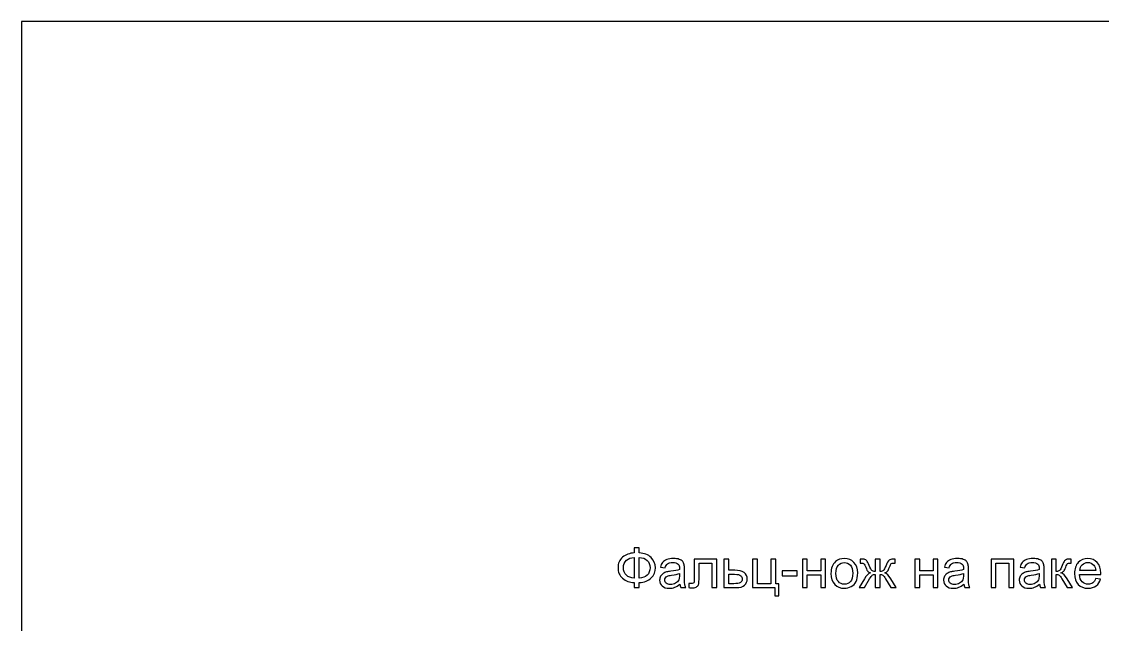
# Model space of a CAD drawing. Header units: centimetres. Extents: x -21 to 21, y -14.8 to 14.8.
# Drawn here: x -21 to 0.08, y 3.1 to 14.85 of the extents above; entities that cross this region are included whole.
import ezdxf

# ---------------------------------------------------------------- set-up
doc = ezdxf.new("R2010")
doc.units = ezdxf.units.CM
doc.header["$MEASUREMENT"] = 0
doc.layers.add('layer 1', color=7, linetype='Continuous')

msp = doc.modelspace()

# ---------------------------------------------------------------- linework, layer by layer
at = {"layer": 'layer 1', "color": 250}
msp.add_lwpolyline([(-21, -14.85), (21, -14.85), (21, 14.85), (-21, 14.85), (-21, -14.85)], close=True, dxfattribs=at)
for points, knots in [([(-9.05211, 4.48873), (-9.05211, 4.48873), (-9.05211, 4.58634), (-9.05211, 4.58634), (-9.05211, 4.58634), (-9.05211, 4.58634), (-8.95664, 4.58634), (-8.95664, 4.58634), (-8.95664, 4.58634), (-8.95664, 4.58634), (-8.95664, 4.48873), (-8.95664, 4.48873), (-8.95664, 4.48873), (-8.85884, 4.48354), (-8.78161, 4.45404), (-8.72511, 4.40023), (-8.72511, 4.40023), (-8.66844, 4.34642), (-8.64019, 4.27973), (-8.64019, 4.2), (-8.64019, 4.2), (-8.64019, 4.12187), (-8.66755, 4.05554), (-8.72243, 4.00083), (-8.72243, 4.00083), (-8.77732, 3.9463), (-8.85527, 3.91609), (-8.95664, 3.91055), (-8.95664, 3.91055), (-8.95664, 3.91055), (-8.95664, 3.81186), (-8.95664, 3.81186), (-8.95664, 3.81186), (-8.95664, 3.81186), (-9.05211, 3.81186), (-9.05211, 3.81186), (-9.05211, 3.81186), (-9.05211, 3.81186), (-9.05211, 3.91055), (-9.05211, 3.91055), (-9.05211, 3.91055), (-9.14293, 3.91412), (-9.21855, 3.94183), (-9.27898, 3.99386), (-9.27898, 3.99386), (-9.33941, 4.04571), (-9.36962, 4.11454), (-9.36962, 4.2), (-9.36962, 4.2), (-9.36962, 4.28563), (-9.33941, 4.35428), (-9.27916, 4.40577), (-9.27916, 4.40577), (-9.21891, 4.45726), (-9.14328, 4.48479), (-9.05211, 4.48873)], [0, 0, 0, 0, 0.06666667, 0.06666667, 0.06666667, 0.06666667, 0.13333333, 0.13333333, 0.13333333, 0.13333333, 0.2, 0.2, 0.2, 0.2, 0.26666667, 0.26666667, 0.26666667, 0.26666667, 0.33333333, 0.33333333, 0.33333333, 0.33333333, 0.4, 0.4, 0.4, 0.4, 0.46666667, 0.46666667, 0.46666667, 0.46666667, 0.53333333, 0.53333333, 0.53333333, 0.53333333, 0.6, 0.6, 0.6, 0.6, 0.66666667, 0.66666667, 0.66666667, 0.66666667, 0.73333333, 0.73333333, 0.73333333, 0.73333333, 0.8, 0.8, 0.8, 0.8, 0.86666667, 0.86666667, 0.86666667, 0.86666667, 1, 1, 1, 1]), ([(-9.05211, 4.40077), (-9.11539, 4.39791), (-9.16653, 4.37931), (-9.20568, 4.34463), (-9.20568, 4.34463), (-9.24483, 4.30995), (-9.2645, 4.26167), (-9.2645, 4.19964), (-9.2645, 4.19964), (-9.2645, 4.13832), (-9.24519, 4.09022), (-9.20657, 4.05518), (-9.20657, 4.05518), (-9.16796, 4.02014), (-9.11647, 4.00137), (-9.05211, 3.99851), (-9.05211, 3.99851), (-9.05211, 3.99851), (-9.05211, 4.40077), (-9.05211, 4.40077)], [0, 0, 0, 0, 0.16666667, 0.16666667, 0.16666667, 0.16666667, 0.33333333, 0.33333333, 0.33333333, 0.33333333, 0.5, 0.5, 0.5, 0.5, 0.66666667, 0.66666667, 0.66666667, 0.66666667, 1, 1, 1, 1]), ([(-8.95664, 4.40184), (-8.95664, 4.40184), (-8.95664, 3.99744), (-8.95664, 3.99744), (-8.95664, 3.99744), (-8.89102, 4.00065), (-8.83953, 4.01978), (-8.80181, 4.05482), (-8.80181, 4.05482), (-8.76409, 4.08987), (-8.74532, 4.13814), (-8.74532, 4.19964), (-8.74532, 4.19964), (-8.74532, 4.26007), (-8.76373, 4.3078), (-8.80074, 4.3432), (-8.80074, 4.3432), (-8.83775, 4.37842), (-8.88959, 4.39791), (-8.95664, 4.40184)], [0, 0, 0, 0, 0.16666667, 0.16666667, 0.16666667, 0.16666667, 0.33333333, 0.33333333, 0.33333333, 0.33333333, 0.5, 0.5, 0.5, 0.5, 0.66666667, 0.66666667, 0.66666667, 0.66666667, 1, 1, 1, 1]), ([(-8.16249, 3.88158), (-8.19753, 3.85173), (-8.23132, 3.83081), (-8.26368, 3.81847), (-8.26368, 3.81847), (-8.29604, 3.80614), (-8.33072, 3.80006), (-8.36791, 3.80006), (-8.36791, 3.80006), (-8.42905, 3.80006), (-8.47607, 3.8149), (-8.50897, 3.84476), (-8.50897, 3.84476), (-8.54187, 3.87443), (-8.55831, 3.91251), (-8.55831, 3.95882), (-8.55831, 3.95882), (-8.55831, 3.98599), (-8.55206, 4.01084), (-8.53972, 4.03337), (-8.53972, 4.03337), (-8.52721, 4.0559), (-8.51094, 4.07378), (-8.49091, 4.08736), (-8.49091, 4.08736), (-8.47071, 4.10095), (-8.44818, 4.11132), (-8.42298, 4.11829), (-8.42298, 4.11829), (-8.40438, 4.12312), (-8.37631, 4.12777), (-8.33895, 4.13242), (-8.33895, 4.13242), (-8.26279, 4.14135), (-8.20647, 4.15226), (-8.17054, 4.16478), (-8.17054, 4.16478), (-8.17018, 4.17765), (-8.17, 4.18587), (-8.17, 4.18927), (-8.17, 4.18927), (-8.17, 4.22753), (-8.17894, 4.25452), (-8.19682, 4.27026), (-8.19682, 4.27026), (-8.22095, 4.29153), (-8.25689, 4.30208), (-8.30444, 4.30208), (-8.30444, 4.30208), (-8.34896, 4.30208), (-8.38186, 4.29421), (-8.40295, 4.27866), (-8.40295, 4.27866), (-8.42423, 4.2631), (-8.43978, 4.23557), (-8.44997, 4.19588), (-8.44997, 4.19588), (-8.44997, 4.19588), (-8.54222, 4.20876), (-8.54222, 4.20876), (-8.54222, 4.20876), (-8.53382, 4.24827), (-8.52005, 4.28027), (-8.50075, 4.30458), (-8.50075, 4.30458), (-8.48144, 4.3289), (-8.45355, 4.34749), (-8.41708, 4.36072), (-8.41708, 4.36072), (-8.38078, 4.37377), (-8.33841, 4.38039), (-8.2905, 4.38039), (-8.2905, 4.38039), (-8.24294, 4.38039), (-8.20415, 4.37484), (-8.17429, 4.36358), (-8.17429, 4.36358), (-8.14461, 4.35232), (-8.12262, 4.33837), (-8.10868, 4.32139), (-8.10868, 4.32139), (-8.09473, 4.3044), (-8.0849, 4.28295), (-8.07918, 4.25703), (-8.07918, 4.25703), (-8.07614, 4.24094), (-8.07453, 4.21197), (-8.07453, 4.17032), (-8.07453, 4.17032), (-8.07453, 4.17032), (-8.07453, 4.04517), (-8.07453, 4.04517), (-8.07453, 4.04517), (-8.07453, 3.95775), (-8.07256, 3.9025), (-8.06863, 3.87908), (-8.06863, 3.87908), (-8.06488, 3.85566), (-8.05701, 3.83331), (-8.04557, 3.81186), (-8.04557, 3.81186), (-8.04557, 3.81186), (-8.14425, 3.81186), (-8.14425, 3.81186), (-8.14425, 3.81186), (-8.15373, 3.8317), (-8.15981, 3.85495), (-8.16249, 3.88158)], [0, 0, 0, 0, 0.03571429, 0.03571429, 0.03571429, 0.03571429, 0.07142857, 0.07142857, 0.07142857, 0.07142857, 0.10714286, 0.10714286, 0.10714286, 0.10714286, 0.14285714, 0.14285714, 0.14285714, 0.14285714, 0.17857143, 0.17857143, 0.17857143, 0.17857143, 0.21428571, 0.21428571, 0.21428571, 0.21428571, 0.25, 0.25, 0.25, 0.25, 0.28571429, 0.28571429, 0.28571429, 0.28571429, 0.32142857, 0.32142857, 0.32142857, 0.32142857, 0.35714286, 0.35714286, 0.35714286, 0.35714286, 0.39285714, 0.39285714, 0.39285714, 0.39285714, 0.42857143, 0.42857143, 0.42857143, 0.42857143, 0.46428571, 0.46428571, 0.46428571, 0.46428571, 0.5, 0.5, 0.5, 0.5, 0.53571429, 0.53571429, 0.53571429, 0.53571429, 0.57142857, 0.57142857, 0.57142857, 0.57142857, 0.60714286, 0.60714286, 0.60714286, 0.60714286, 0.64285714, 0.64285714, 0.64285714, 0.64285714, 0.67857143, 0.67857143, 0.67857143, 0.67857143, 0.71428571, 0.71428571, 0.71428571, 0.71428571, 0.75, 0.75, 0.75, 0.75, 0.78571429, 0.78571429, 0.78571429, 0.78571429, 0.82142857, 0.82142857, 0.82142857, 0.82142857, 0.85714286, 0.85714286, 0.85714286, 0.85714286, 0.89285714, 0.89285714, 0.89285714, 0.89285714, 0.92857143, 0.92857143, 0.92857143, 0.92857143, 1, 1, 1, 1]), ([(-7.88342, 4.36859), (-7.88342, 4.36859), (-7.44469, 4.36859), (-7.44469, 4.36859), (-7.44469, 4.36859), (-7.44469, 4.36859), (-7.44469, 3.8124), (-7.44469, 3.8124), (-7.44469, 3.8124), (-7.44469, 3.8124), (-7.53908, 3.8124), (-7.53908, 3.8124), (-7.53908, 3.8124), (-7.53908, 3.8124), (-7.53908, 4.29028), (-7.53908, 4.29028), (-7.53908, 4.29028), (-7.53908, 4.29028), (-7.78902, 4.29028), (-7.78902, 4.29028), (-7.78902, 4.29028), (-7.78902, 4.29028), (-7.78902, 4.01335), (-7.78902, 4.01335), (-7.78902, 4.01335), (-7.78902, 3.94881), (-7.79117, 3.90626), (-7.79528, 3.88552), (-7.79528, 3.88552), (-7.79957, 3.86496), (-7.81101, 3.84708), (-7.82978, 3.8317), (-7.82978, 3.8317), (-7.84873, 3.81633), (-7.87591, 3.80864), (-7.91149, 3.80864), (-7.91149, 3.80864), (-7.93348, 3.80864), (-7.95886, 3.81007), (-7.98747, 3.81275), (-7.98747, 3.81275), (-7.98747, 3.81275), (-7.98747, 3.89124), (-7.98747, 3.89124), (-7.98747, 3.89124), (-7.98747, 3.89124), (-7.94617, 3.89124), (-7.94617, 3.89124), (-7.94617, 3.89124), (-7.92668, 3.89124), (-7.91274, 3.89321), (-7.90433, 3.89732), (-7.90433, 3.89732), (-7.89593, 3.90125), (-7.89039, 3.90769), (-7.88753, 3.91645), (-7.88753, 3.91645), (-7.88485, 3.92521), (-7.88342, 3.95363), (-7.88342, 4.00173), (-7.88342, 4.00173), (-7.88342, 4.00173), (-7.88342, 4.36859), (-7.88342, 4.36859)], [0, 0, 0, 0, 0.05882353, 0.05882353, 0.05882353, 0.05882353, 0.11764706, 0.11764706, 0.11764706, 0.11764706, 0.17647059, 0.17647059, 0.17647059, 0.17647059, 0.23529412, 0.23529412, 0.23529412, 0.23529412, 0.29411765, 0.29411765, 0.29411765, 0.29411765, 0.35294118, 0.35294118, 0.35294118, 0.35294118, 0.41176471, 0.41176471, 0.41176471, 0.41176471, 0.47058824, 0.47058824, 0.47058824, 0.47058824, 0.52941176, 0.52941176, 0.52941176, 0.52941176, 0.58823529, 0.58823529, 0.58823529, 0.58823529, 0.64705882, 0.64705882, 0.64705882, 0.64705882, 0.70588235, 0.70588235, 0.70588235, 0.70588235, 0.76470588, 0.76470588, 0.76470588, 0.76470588, 0.82352941, 0.82352941, 0.82352941, 0.82352941, 0.88235294, 0.88235294, 0.88235294, 0.88235294, 1, 1, 1, 1]), ([(-7.30578, 4.36859), (-7.30578, 4.36859), (-7.21138, 4.36859), (-7.21138, 4.36859), (-7.21138, 4.36859), (-7.21138, 4.36859), (-7.21138, 4.15083), (-7.21138, 4.15083), (-7.21138, 4.15083), (-7.21138, 4.15083), (-7.09195, 4.15083), (-7.09195, 4.15083), (-7.09195, 4.15083), (-7.01401, 4.15083), (-6.95411, 4.13581), (-6.91192, 4.1056), (-6.91192, 4.1056), (-6.86991, 4.07538), (-6.84881, 4.03373), (-6.84881, 3.98063), (-6.84881, 3.98063), (-6.84881, 3.93415), (-6.86633, 3.89446), (-6.90155, 3.86138), (-6.90155, 3.86138), (-6.93659, 3.82831), (-6.99273, 3.81186), (-7.06996, 3.81186), (-7.06996, 3.81186), (-7.06996, 3.81186), (-7.30578, 3.81186), (-7.30578, 3.81186), (-7.30578, 3.81186), (-7.30578, 3.81186), (-7.30578, 4.36859), (-7.30578, 4.36859)], [0, 0, 0, 0, 0.1, 0.1, 0.1, 0.1, 0.2, 0.2, 0.2, 0.2, 0.3, 0.3, 0.3, 0.3, 0.4, 0.4, 0.4, 0.4, 0.5, 0.5, 0.5, 0.5, 0.6, 0.6, 0.6, 0.6, 0.7, 0.7, 0.7, 0.7, 0.8, 0.8, 0.8, 0.8, 1, 1, 1, 1]), ([(-6.74369, 4.36859), (-6.74369, 4.36859), (-6.64929, 4.36859), (-6.64929, 4.36859), (-6.64929, 4.36859), (-6.64929, 4.36859), (-6.64929, 3.88909), (-6.64929, 3.88909), (-6.64929, 3.88909), (-6.64929, 3.88909), (-6.38756, 3.88909), (-6.38756, 3.88909), (-6.38756, 3.88909), (-6.38756, 3.88909), (-6.38756, 4.36859), (-6.38756, 4.36859), (-6.38756, 4.36859), (-6.38756, 4.36859), (-6.29316, 4.36859), (-6.29316, 4.36859), (-6.29316, 4.36859), (-6.29316, 4.36859), (-6.29316, 3.88909), (-6.29316, 3.88909), (-6.29316, 3.88909), (-6.29316, 3.88909), (-6.23202, 3.88909), (-6.23202, 3.88909), (-6.23202, 3.88909), (-6.23202, 3.88909), (-6.23202, 3.65417), (-6.23202, 3.65417), (-6.23202, 3.65417), (-6.23202, 3.65417), (-6.30925, 3.65417), (-6.30925, 3.65417), (-6.30925, 3.65417), (-6.30925, 3.65417), (-6.30925, 3.81186), (-6.30925, 3.81186), (-6.30925, 3.81186), (-6.30925, 3.81186), (-6.74369, 3.81186), (-6.74369, 3.81186), (-6.74369, 3.81186), (-6.74369, 3.81186), (-6.74369, 4.36859), (-6.74369, 4.36859)], [0, 0, 0, 0, 0.07692308, 0.07692308, 0.07692308, 0.07692308, 0.15384615, 0.15384615, 0.15384615, 0.15384615, 0.23076923, 0.23076923, 0.23076923, 0.23076923, 0.30769231, 0.30769231, 0.30769231, 0.30769231, 0.38461538, 0.38461538, 0.38461538, 0.38461538, 0.46153846, 0.46153846, 0.46153846, 0.46153846, 0.53846154, 0.53846154, 0.53846154, 0.53846154, 0.61538462, 0.61538462, 0.61538462, 0.61538462, 0.69230769, 0.69230769, 0.69230769, 0.69230769, 0.76923077, 0.76923077, 0.76923077, 0.76923077, 0.84615385, 0.84615385, 0.84615385, 0.84615385, 1, 1, 1, 1]), ([(-5.77308, 4.36859), (-5.77308, 4.36859), (-5.67869, 4.36859), (-5.67869, 4.36859), (-5.67869, 4.36859), (-5.67869, 4.36859), (-5.67869, 4.13689), (-5.67869, 4.13689), (-5.67869, 4.13689), (-5.67869, 4.13689), (-5.41695, 4.13689), (-5.41695, 4.13689), (-5.41695, 4.13689), (-5.41695, 4.13689), (-5.41695, 4.36859), (-5.41695, 4.36859), (-5.41695, 4.36859), (-5.41695, 4.36859), (-5.32255, 4.36859), (-5.32255, 4.36859), (-5.32255, 4.36859), (-5.32255, 4.36859), (-5.32255, 3.81186), (-5.32255, 3.81186), (-5.32255, 3.81186), (-5.32255, 3.81186), (-5.41695, 3.81186), (-5.41695, 3.81186), (-5.41695, 3.81186), (-5.41695, 3.81186), (-5.41695, 4.05858), (-5.41695, 4.05858), (-5.41695, 4.05858), (-5.41695, 4.05858), (-5.67869, 4.05858), (-5.67869, 4.05858), (-5.67869, 4.05858), (-5.67869, 4.05858), (-5.67869, 3.81186), (-5.67869, 3.81186), (-5.67869, 3.81186), (-5.67869, 3.81186), (-5.77308, 3.81186), (-5.77308, 3.81186), (-5.77308, 3.81186), (-5.77308, 3.81186), (-5.77308, 4.36859), (-5.77308, 4.36859)], [0, 0, 0, 0, 0.07692308, 0.07692308, 0.07692308, 0.07692308, 0.15384615, 0.15384615, 0.15384615, 0.15384615, 0.23076923, 0.23076923, 0.23076923, 0.23076923, 0.30769231, 0.30769231, 0.30769231, 0.30769231, 0.38461538, 0.38461538, 0.38461538, 0.38461538, 0.46153846, 0.46153846, 0.46153846, 0.46153846, 0.53846154, 0.53846154, 0.53846154, 0.53846154, 0.61538462, 0.61538462, 0.61538462, 0.61538462, 0.69230769, 0.69230769, 0.69230769, 0.69230769, 0.76923077, 0.76923077, 0.76923077, 0.76923077, 0.84615385, 0.84615385, 0.84615385, 0.84615385, 1, 1, 1, 1]), ([(-5.21618, 4.09022), (-5.21618, 4.19302), (-5.18758, 4.26918), (-5.13019, 4.31871), (-5.13019, 4.31871), (-5.08245, 4.35983), (-5.02399, 4.38039), (-4.95516, 4.38039), (-4.95516, 4.38039), (-4.87882, 4.38039), (-4.81625, 4.35536), (-4.76762, 4.3053), (-4.76762, 4.3053), (-4.71917, 4.25542), (-4.69485, 4.18623), (-4.69485, 4.09809), (-4.69485, 4.09809), (-4.69485, 4.02658), (-4.70558, 3.97044), (-4.72703, 3.9295), (-4.72703, 3.9295), (-4.74849, 3.88856), (-4.77978, 3.85673), (-4.82089, 3.83403), (-4.82089, 3.83403), (-4.86184, 3.81132), (-4.90671, 3.80006), (-4.95516, 3.80006), (-4.95516, 3.80006), (-5.03311, 3.80006), (-5.09604, 3.82491), (-5.14413, 3.87479), (-5.14413, 3.87479), (-5.19222, 3.92467), (-5.21618, 3.99654), (-5.21618, 4.09022)], [0, 0, 0, 0, 0.1, 0.1, 0.1, 0.1, 0.2, 0.2, 0.2, 0.2, 0.3, 0.3, 0.3, 0.3, 0.4, 0.4, 0.4, 0.4, 0.5, 0.5, 0.5, 0.5, 0.6, 0.6, 0.6, 0.6, 0.7, 0.7, 0.7, 0.7, 0.8, 0.8, 0.8, 0.8, 1, 1, 1, 1]), ([(-5.11964, 4.09004), (-5.11964, 4.01889), (-5.10409, 3.96561), (-5.07298, 3.93039), (-5.07298, 3.93039), (-5.04169, 3.89499), (-5.00254, 3.87729), (-4.95516, 3.87729), (-4.95516, 3.87729), (-4.90832, 3.87729), (-4.86934, 3.89499), (-4.83806, 3.93057), (-4.83806, 3.93057), (-4.80695, 3.96615), (-4.7914, 4.02032), (-4.7914, 4.09308), (-4.7914, 4.09308), (-4.7914, 4.16174), (-4.80713, 4.21376), (-4.83842, 4.24898), (-4.83842, 4.24898), (-4.8697, 4.28438), (-4.90868, 4.30208), (-4.95516, 4.30208), (-4.95516, 4.30208), (-5.00254, 4.30208), (-5.04169, 4.28456), (-5.07298, 4.24934), (-5.07298, 4.24934), (-5.10409, 4.21412), (-5.11964, 4.16102), (-5.11964, 4.09004)], [0, 0, 0, 0, 0.11111111, 0.11111111, 0.11111111, 0.11111111, 0.22222222, 0.22222222, 0.22222222, 0.22222222, 0.33333333, 0.33333333, 0.33333333, 0.33333333, 0.44444444, 0.44444444, 0.44444444, 0.44444444, 0.55555556, 0.55555556, 0.55555556, 0.55555556, 0.66666667, 0.66666667, 0.66666667, 0.66666667, 0.77777778, 0.77777778, 0.77777778, 0.77777778, 1, 1, 1, 1]), ([(-4.25935, 4.36859), (-4.25935, 4.36859), (-4.25935, 4.1283), (-4.25935, 4.1283), (-4.25935, 4.1283), (-4.22895, 4.1283), (-4.2075, 4.13402), (-4.19517, 4.14529), (-4.19517, 4.14529), (-4.18283, 4.15673), (-4.16513, 4.19016), (-4.14225, 4.24594), (-4.14225, 4.24594), (-4.12079, 4.29886), (-4.1013, 4.33247), (-4.08378, 4.34713), (-4.08378, 4.34713), (-4.06662, 4.36143), (-4.03945, 4.36859), (-4.00208, 4.36859), (-4.00208, 4.36859), (-4.00208, 4.36859), (-3.96758, 4.36859), (-3.96758, 4.36859), (-3.96758, 4.36859), (-3.96758, 4.36859), (-3.96758, 4.29082), (-3.96758, 4.29082), (-3.96758, 4.29082), (-3.96758, 4.29082), (-3.99314, 4.29135), (-3.99314, 4.29135), (-3.99314, 4.29135), (-4.01835, 4.29135), (-4.03426, 4.2876), (-4.04123, 4.28027), (-4.04123, 4.28027), (-4.04856, 4.27258), (-4.05983, 4.2497), (-4.07485, 4.21162), (-4.07485, 4.21162), (-4.08879, 4.17514), (-4.10166, 4.15011), (-4.11346, 4.13599), (-4.11346, 4.13599), (-4.12526, 4.12205), (-4.14385, 4.10935), (-4.16888, 4.09773), (-4.16888, 4.09773), (-4.12812, 4.08683), (-4.08843, 4.0491), (-4.04964, 3.98438), (-4.04964, 3.98438), (-4.04964, 3.98438), (-3.94612, 3.81186), (-3.94612, 3.81186), (-3.94612, 3.81186), (-3.94612, 3.81186), (-4.04982, 3.81186), (-4.04982, 3.81186), (-4.04982, 3.81186), (-4.04982, 3.81186), (-4.15065, 3.98421), (-4.15065, 3.98421), (-4.15065, 3.98421), (-4.17121, 4.01925), (-4.18927, 4.04213), (-4.20446, 4.05304), (-4.20446, 4.05304), (-4.21984, 4.06394), (-4.23807, 4.06931), (-4.25935, 4.06931), (-4.25935, 4.06931), (-4.25935, 4.06931), (-4.25935, 3.81186), (-4.25935, 3.81186), (-4.25935, 3.81186), (-4.25935, 3.81186), (-4.35589, 3.81186), (-4.35589, 3.81186), (-4.35589, 3.81186), (-4.35589, 3.81186), (-4.35589, 4.06931), (-4.35589, 4.06931), (-4.35589, 4.06931), (-4.37681, 4.06931), (-4.39486, 4.06394), (-4.41006, 4.05322), (-4.41006, 4.05322), (-4.42544, 4.04249), (-4.44331, 4.01943), (-4.4637, 3.98403), (-4.4637, 3.98403), (-4.4637, 3.98403), (-4.56542, 3.81186), (-4.56542, 3.81186), (-4.56542, 3.81186), (-4.56542, 3.81186), (-4.66912, 3.81186), (-4.66912, 3.81186), (-4.66912, 3.81186), (-4.66912, 3.81186), (-4.56596, 3.98438), (-4.56596, 3.98438), (-4.56596, 3.98438), (-4.52681, 4.0491), (-4.48676, 4.08683), (-4.446, 4.09773), (-4.446, 4.09773), (-4.47389, 4.1106), (-4.49355, 4.12473), (-4.50464, 4.13992), (-4.50464, 4.13992), (-4.5159, 4.15512), (-4.53253, 4.19141), (-4.55487, 4.2488), (-4.55487, 4.2488), (-4.56256, 4.26811), (-4.57079, 4.27991), (-4.57955, 4.2842), (-4.57955, 4.2842), (-4.58866, 4.28867), (-4.60207, 4.29082), (-4.61995, 4.29082), (-4.61995, 4.29082), (-4.62442, 4.29082), (-4.63372, 4.29064), (-4.64766, 4.29028), (-4.64766, 4.29028), (-4.64766, 4.29028), (-4.64766, 4.36859), (-4.64766, 4.36859), (-4.64766, 4.36859), (-4.64766, 4.36859), (-4.63461, 4.36859), (-4.63461, 4.36859), (-4.63461, 4.36859), (-4.59814, 4.36859), (-4.57257, 4.36644), (-4.55773, 4.36197), (-4.55773, 4.36197), (-4.5429, 4.35768), (-4.52967, 4.34838), (-4.51787, 4.33426), (-4.51787, 4.33426), (-4.50625, 4.32014), (-4.49105, 4.29082), (-4.47246, 4.24594), (-4.47246, 4.24594), (-4.44975, 4.19106), (-4.43223, 4.1578), (-4.42007, 4.146), (-4.42007, 4.146), (-4.40792, 4.1342), (-4.38646, 4.1283), (-4.35589, 4.1283), (-4.35589, 4.1283), (-4.35589, 4.1283), (-4.35589, 4.36859), (-4.35589, 4.36859), (-4.35589, 4.36859), (-4.35589, 4.36859), (-4.25935, 4.36859), (-4.25935, 4.36859)], [0, 0, 0, 0, 0.02380952, 0.02380952, 0.02380952, 0.02380952, 0.04761905, 0.04761905, 0.04761905, 0.04761905, 0.07142857, 0.07142857, 0.07142857, 0.07142857, 0.0952381, 0.0952381, 0.0952381, 0.0952381, 0.11904762, 0.11904762, 0.11904762, 0.11904762, 0.14285714, 0.14285714, 0.14285714, 0.14285714, 0.16666667, 0.16666667, 0.16666667, 0.16666667, 0.19047619, 0.19047619, 0.19047619, 0.19047619, 0.21428571, 0.21428571, 0.21428571, 0.21428571, 0.23809524, 0.23809524, 0.23809524, 0.23809524, 0.26190476, 0.26190476, 0.26190476, 0.26190476, 0.28571429, 0.28571429, 0.28571429, 0.28571429, 0.30952381, 0.30952381, 0.30952381, 0.30952381, 0.33333333, 0.33333333, 0.33333333, 0.33333333, 0.35714286, 0.35714286, 0.35714286, 0.35714286, 0.38095238, 0.38095238, 0.38095238, 0.38095238, 0.4047619, 0.4047619, 0.4047619, 0.4047619, 0.42857143, 0.42857143, 0.42857143, 0.42857143, 0.45238095, 0.45238095, 0.45238095, 0.45238095, 0.47619048, 0.47619048, 0.47619048, 0.47619048, 0.5, 0.5, 0.5, 0.5, 0.52380952, 0.52380952, 0.52380952, 0.52380952, 0.54761905, 0.54761905, 0.54761905, 0.54761905, 0.57142857, 0.57142857, 0.57142857, 0.57142857, 0.5952381, 0.5952381, 0.5952381, 0.5952381, 0.61904762, 0.61904762, 0.61904762, 0.61904762, 0.64285714, 0.64285714, 0.64285714, 0.64285714, 0.66666667, 0.66666667, 0.66666667, 0.66666667, 0.69047619, 0.69047619, 0.69047619, 0.69047619, 0.71428571, 0.71428571, 0.71428571, 0.71428571, 0.73809524, 0.73809524, 0.73809524, 0.73809524, 0.76190476, 0.76190476, 0.76190476, 0.76190476, 0.78571429, 0.78571429, 0.78571429, 0.78571429, 0.80952381, 0.80952381, 0.80952381, 0.80952381, 0.83333333, 0.83333333, 0.83333333, 0.83333333, 0.85714286, 0.85714286, 0.85714286, 0.85714286, 0.88095238, 0.88095238, 0.88095238, 0.88095238, 0.9047619, 0.9047619, 0.9047619, 0.9047619, 0.92857143, 0.92857143, 0.92857143, 0.92857143, 0.95238095, 0.95238095, 0.95238095, 0.95238095, 1, 1, 1, 1]), ([(-3.58051, 4.36859), (-3.58051, 4.36859), (-3.48612, 4.36859), (-3.48612, 4.36859), (-3.48612, 4.36859), (-3.48612, 4.36859), (-3.48612, 4.13689), (-3.48612, 4.13689), (-3.48612, 4.13689), (-3.48612, 4.13689), (-3.22438, 4.13689), (-3.22438, 4.13689), (-3.22438, 4.13689), (-3.22438, 4.13689), (-3.22438, 4.36859), (-3.22438, 4.36859), (-3.22438, 4.36859), (-3.22438, 4.36859), (-3.12998, 4.36859), (-3.12998, 4.36859), (-3.12998, 4.36859), (-3.12998, 4.36859), (-3.12998, 3.81186), (-3.12998, 3.81186), (-3.12998, 3.81186), (-3.12998, 3.81186), (-3.22438, 3.81186), (-3.22438, 3.81186), (-3.22438, 3.81186), (-3.22438, 3.81186), (-3.22438, 4.05858), (-3.22438, 4.05858), (-3.22438, 4.05858), (-3.22438, 4.05858), (-3.48612, 4.05858), (-3.48612, 4.05858), (-3.48612, 4.05858), (-3.48612, 4.05858), (-3.48612, 3.81186), (-3.48612, 3.81186), (-3.48612, 3.81186), (-3.48612, 3.81186), (-3.58051, 3.81186), (-3.58051, 3.81186), (-3.58051, 3.81186), (-3.58051, 3.81186), (-3.58051, 4.36859), (-3.58051, 4.36859)], [0, 0, 0, 0, 0.07692308, 0.07692308, 0.07692308, 0.07692308, 0.15384615, 0.15384615, 0.15384615, 0.15384615, 0.23076923, 0.23076923, 0.23076923, 0.23076923, 0.30769231, 0.30769231, 0.30769231, 0.30769231, 0.38461538, 0.38461538, 0.38461538, 0.38461538, 0.46153846, 0.46153846, 0.46153846, 0.46153846, 0.53846154, 0.53846154, 0.53846154, 0.53846154, 0.61538462, 0.61538462, 0.61538462, 0.61538462, 0.69230769, 0.69230769, 0.69230769, 0.69230769, 0.76923077, 0.76923077, 0.76923077, 0.76923077, 0.84615385, 0.84615385, 0.84615385, 0.84615385, 1, 1, 1, 1]), ([(-2.62457, 3.88158), (-2.65961, 3.85173), (-2.6934, 3.83081), (-2.72576, 3.81847), (-2.72576, 3.81847), (-2.75812, 3.80614), (-2.7928, 3.80006), (-2.82999, 3.80006), (-2.82999, 3.80006), (-2.89113, 3.80006), (-2.93815, 3.8149), (-2.97105, 3.84476), (-2.97105, 3.84476), (-3.00395, 3.87443), (-3.02039, 3.91251), (-3.02039, 3.95882), (-3.02039, 3.95882), (-3.02039, 3.98599), (-3.01414, 4.01084), (-3.0018, 4.03337), (-3.0018, 4.03337), (-2.98929, 4.0559), (-2.97302, 4.07378), (-2.95299, 4.08736), (-2.95299, 4.08736), (-2.93279, 4.10095), (-2.91026, 4.11132), (-2.88506, 4.11829), (-2.88506, 4.11829), (-2.86646, 4.12312), (-2.83839, 4.12777), (-2.80103, 4.13242), (-2.80103, 4.13242), (-2.72487, 4.14135), (-2.66855, 4.15226), (-2.63262, 4.16478), (-2.63262, 4.16478), (-2.63226, 4.17765), (-2.63208, 4.18587), (-2.63208, 4.18927), (-2.63208, 4.18927), (-2.63208, 4.22753), (-2.64102, 4.25452), (-2.6589, 4.27026), (-2.6589, 4.27026), (-2.68303, 4.29153), (-2.71897, 4.30208), (-2.76652, 4.30208), (-2.76652, 4.30208), (-2.81104, 4.30208), (-2.84394, 4.29421), (-2.86503, 4.27866), (-2.86503, 4.27866), (-2.88631, 4.2631), (-2.90186, 4.23557), (-2.91205, 4.19588), (-2.91205, 4.19588), (-2.91205, 4.19588), (-3.0043, 4.20876), (-3.0043, 4.20876), (-3.0043, 4.20876), (-2.9959, 4.24827), (-2.98213, 4.28027), (-2.96283, 4.30458), (-2.96283, 4.30458), (-2.94352, 4.3289), (-2.91563, 4.34749), (-2.87916, 4.36072), (-2.87916, 4.36072), (-2.84286, 4.37377), (-2.80049, 4.38039), (-2.75258, 4.38039), (-2.75258, 4.38039), (-2.70502, 4.38039), (-2.66623, 4.37484), (-2.63637, 4.36358), (-2.63637, 4.36358), (-2.60669, 4.35232), (-2.5847, 4.33837), (-2.57076, 4.32139), (-2.57076, 4.32139), (-2.55681, 4.3044), (-2.54698, 4.28295), (-2.54126, 4.25703), (-2.54126, 4.25703), (-2.53822, 4.24094), (-2.53661, 4.21197), (-2.53661, 4.17032), (-2.53661, 4.17032), (-2.53661, 4.17032), (-2.53661, 4.04517), (-2.53661, 4.04517), (-2.53661, 4.04517), (-2.53661, 3.95775), (-2.53464, 3.9025), (-2.53071, 3.87908), (-2.53071, 3.87908), (-2.52696, 3.85566), (-2.51909, 3.83331), (-2.50765, 3.81186), (-2.50765, 3.81186), (-2.50765, 3.81186), (-2.60633, 3.81186), (-2.60633, 3.81186), (-2.60633, 3.81186), (-2.61581, 3.8317), (-2.62189, 3.85495), (-2.62457, 3.88158)], [0, 0, 0, 0, 0.03571429, 0.03571429, 0.03571429, 0.03571429, 0.07142857, 0.07142857, 0.07142857, 0.07142857, 0.10714286, 0.10714286, 0.10714286, 0.10714286, 0.14285714, 0.14285714, 0.14285714, 0.14285714, 0.17857143, 0.17857143, 0.17857143, 0.17857143, 0.21428571, 0.21428571, 0.21428571, 0.21428571, 0.25, 0.25, 0.25, 0.25, 0.28571429, 0.28571429, 0.28571429, 0.28571429, 0.32142857, 0.32142857, 0.32142857, 0.32142857, 0.35714286, 0.35714286, 0.35714286, 0.35714286, 0.39285714, 0.39285714, 0.39285714, 0.39285714, 0.42857143, 0.42857143, 0.42857143, 0.42857143, 0.46428571, 0.46428571, 0.46428571, 0.46428571, 0.5, 0.5, 0.5, 0.5, 0.53571429, 0.53571429, 0.53571429, 0.53571429, 0.57142857, 0.57142857, 0.57142857, 0.57142857, 0.60714286, 0.60714286, 0.60714286, 0.60714286, 0.64285714, 0.64285714, 0.64285714, 0.64285714, 0.67857143, 0.67857143, 0.67857143, 0.67857143, 0.71428571, 0.71428571, 0.71428571, 0.71428571, 0.75, 0.75, 0.75, 0.75, 0.78571429, 0.78571429, 0.78571429, 0.78571429, 0.82142857, 0.82142857, 0.82142857, 0.82142857, 0.85714286, 0.85714286, 0.85714286, 0.85714286, 0.89285714, 0.89285714, 0.89285714, 0.89285714, 0.92857143, 0.92857143, 0.92857143, 0.92857143, 1, 1, 1, 1]), ([(-2.09359, 4.36859), (-2.09359, 4.36859), (-1.65379, 4.36859), (-1.65379, 4.36859), (-1.65379, 4.36859), (-1.65379, 4.36859), (-1.65379, 3.81186), (-1.65379, 3.81186), (-1.65379, 3.81186), (-1.65379, 3.81186), (-1.74819, 3.81186), (-1.74819, 3.81186), (-1.74819, 3.81186), (-1.74819, 3.81186), (-1.74819, 4.29028), (-1.74819, 4.29028), (-1.74819, 4.29028), (-1.74819, 4.29028), (-1.9992, 4.29028), (-1.9992, 4.29028), (-1.9992, 4.29028), (-1.9992, 4.29028), (-1.9992, 3.81186), (-1.9992, 3.81186), (-1.9992, 3.81186), (-1.9992, 3.81186), (-2.09359, 3.81186), (-2.09359, 3.81186), (-2.09359, 3.81186), (-2.09359, 3.81186), (-2.09359, 4.36859), (-2.09359, 4.36859)], [0, 0, 0, 0, 0.11111111, 0.11111111, 0.11111111, 0.11111111, 0.22222222, 0.22222222, 0.22222222, 0.22222222, 0.33333333, 0.33333333, 0.33333333, 0.33333333, 0.44444444, 0.44444444, 0.44444444, 0.44444444, 0.55555556, 0.55555556, 0.55555556, 0.55555556, 0.66666667, 0.66666667, 0.66666667, 0.66666667, 0.77777778, 0.77777778, 0.77777778, 0.77777778, 1, 1, 1, 1]), ([(-1.14909, 3.88158), (-1.18413, 3.85173), (-1.21792, 3.83081), (-1.25028, 3.81847), (-1.25028, 3.81847), (-1.28264, 3.80614), (-1.31732, 3.80006), (-1.35451, 3.80006), (-1.35451, 3.80006), (-1.41565, 3.80006), (-1.46267, 3.8149), (-1.49557, 3.84476), (-1.49557, 3.84476), (-1.52847, 3.87443), (-1.54491, 3.91251), (-1.54491, 3.95882), (-1.54491, 3.95882), (-1.54491, 3.98599), (-1.53866, 4.01084), (-1.52632, 4.03337), (-1.52632, 4.03337), (-1.51381, 4.0559), (-1.49754, 4.07378), (-1.47751, 4.08736), (-1.47751, 4.08736), (-1.45731, 4.10095), (-1.43478, 4.11132), (-1.40958, 4.11829), (-1.40958, 4.11829), (-1.39098, 4.12312), (-1.36291, 4.12777), (-1.32555, 4.13242), (-1.32555, 4.13242), (-1.24939, 4.14135), (-1.19307, 4.15226), (-1.15714, 4.16478), (-1.15714, 4.16478), (-1.15678, 4.17765), (-1.1566, 4.18587), (-1.1566, 4.18927), (-1.1566, 4.18927), (-1.1566, 4.22753), (-1.16554, 4.25452), (-1.18342, 4.27026), (-1.18342, 4.27026), (-1.20755, 4.29153), (-1.24349, 4.30208), (-1.29104, 4.30208), (-1.29104, 4.30208), (-1.33556, 4.30208), (-1.36846, 4.29421), (-1.38955, 4.27866), (-1.38955, 4.27866), (-1.41083, 4.2631), (-1.42638, 4.23557), (-1.43657, 4.19588), (-1.43657, 4.19588), (-1.43657, 4.19588), (-1.52882, 4.20876), (-1.52882, 4.20876), (-1.52882, 4.20876), (-1.52042, 4.24827), (-1.50665, 4.28027), (-1.48735, 4.30458), (-1.48735, 4.30458), (-1.46804, 4.3289), (-1.44015, 4.34749), (-1.40368, 4.36072), (-1.40368, 4.36072), (-1.36738, 4.37377), (-1.32501, 4.38039), (-1.2771, 4.38039), (-1.2771, 4.38039), (-1.22954, 4.38039), (-1.19075, 4.37484), (-1.16089, 4.36358), (-1.16089, 4.36358), (-1.13121, 4.35232), (-1.10922, 4.33837), (-1.09528, 4.32139), (-1.09528, 4.32139), (-1.08133, 4.3044), (-1.0715, 4.28295), (-1.06578, 4.25703), (-1.06578, 4.25703), (-1.06274, 4.24094), (-1.06113, 4.21197), (-1.06113, 4.17032), (-1.06113, 4.17032), (-1.06113, 4.17032), (-1.06113, 4.04517), (-1.06113, 4.04517), (-1.06113, 4.04517), (-1.06113, 3.95775), (-1.05916, 3.9025), (-1.05523, 3.87908), (-1.05523, 3.87908), (-1.05148, 3.85566), (-1.04361, 3.83331), (-1.03217, 3.81186), (-1.03217, 3.81186), (-1.03217, 3.81186), (-1.13085, 3.81186), (-1.13085, 3.81186), (-1.13085, 3.81186), (-1.14033, 3.8317), (-1.14641, 3.85495), (-1.14909, 3.88158)], [0, 0, 0, 0, 0.03571429, 0.03571429, 0.03571429, 0.03571429, 0.07142857, 0.07142857, 0.07142857, 0.07142857, 0.10714286, 0.10714286, 0.10714286, 0.10714286, 0.14285714, 0.14285714, 0.14285714, 0.14285714, 0.17857143, 0.17857143, 0.17857143, 0.17857143, 0.21428571, 0.21428571, 0.21428571, 0.21428571, 0.25, 0.25, 0.25, 0.25, 0.28571429, 0.28571429, 0.28571429, 0.28571429, 0.32142857, 0.32142857, 0.32142857, 0.32142857, 0.35714286, 0.35714286, 0.35714286, 0.35714286, 0.39285714, 0.39285714, 0.39285714, 0.39285714, 0.42857143, 0.42857143, 0.42857143, 0.42857143, 0.46428571, 0.46428571, 0.46428571, 0.46428571, 0.5, 0.5, 0.5, 0.5, 0.53571429, 0.53571429, 0.53571429, 0.53571429, 0.57142857, 0.57142857, 0.57142857, 0.57142857, 0.60714286, 0.60714286, 0.60714286, 0.60714286, 0.64285714, 0.64285714, 0.64285714, 0.64285714, 0.67857143, 0.67857143, 0.67857143, 0.67857143, 0.71428571, 0.71428571, 0.71428571, 0.71428571, 0.75, 0.75, 0.75, 0.75, 0.78571429, 0.78571429, 0.78571429, 0.78571429, 0.82142857, 0.82142857, 0.82142857, 0.82142857, 0.85714286, 0.85714286, 0.85714286, 0.85714286, 0.89285714, 0.89285714, 0.89285714, 0.89285714, 0.92857143, 0.92857143, 0.92857143, 0.92857143, 1, 1, 1, 1]), ([(-0.91722, 4.36859), (-0.91722, 4.36859), (-0.82282, 4.36859), (-0.82282, 4.36859), (-0.82282, 4.36859), (-0.82282, 4.36859), (-0.82282, 4.1283), (-0.82282, 4.1283), (-0.82282, 4.1283), (-0.79278, 4.1283), (-0.77169, 4.13402), (-0.75953, 4.14565), (-0.75953, 4.14565), (-0.74755, 4.15709), (-0.72985, 4.19052), (-0.70625, 4.24612), (-0.70625, 4.24612), (-0.68766, 4.2901), (-0.67264, 4.31906), (-0.6612, 4.33301), (-0.6612, 4.33301), (-0.64958, 4.34695), (-0.63635, 4.35643), (-0.62133, 4.36126), (-0.62133, 4.36126), (-0.60614, 4.36608), (-0.582, 4.36859), (-0.54892, 4.36859), (-0.54892, 4.36859), (-0.54892, 4.36859), (-0.52997, 4.36859), (-0.52997, 4.36859), (-0.52997, 4.36859), (-0.52997, 4.36859), (-0.52997, 4.29082), (-0.52997, 4.29082), (-0.52997, 4.29082), (-0.52997, 4.29082), (-0.55625, 4.29135), (-0.55625, 4.29135), (-0.55625, 4.29135), (-0.58111, 4.29135), (-0.59702, 4.2876), (-0.60399, 4.28027), (-0.60399, 4.28027), (-0.61132, 4.27258), (-0.62258, 4.2497), (-0.6376, 4.21162), (-0.6376, 4.21162), (-0.6519, 4.17514), (-0.66495, 4.14994), (-0.67693, 4.13599), (-0.67693, 4.13599), (-0.68873, 4.12205), (-0.70715, 4.10935), (-0.732, 4.09773), (-0.732, 4.09773), (-0.69141, 4.08683), (-0.65137, 4.0491), (-0.61203, 3.98438), (-0.61203, 3.98438), (-0.61203, 3.98438), (-0.50852, 3.81186), (-0.50852, 3.81186), (-0.50852, 3.81186), (-0.50852, 3.81186), (-0.61221, 3.81186), (-0.61221, 3.81186), (-0.61221, 3.81186), (-0.61221, 3.81186), (-0.7143, 3.98385), (-0.7143, 3.98385), (-0.7143, 3.98385), (-0.73486, 4.01871), (-0.75274, 4.04159), (-0.76793, 4.05268), (-0.76793, 4.05268), (-0.78331, 4.06376), (-0.80154, 4.06931), (-0.82282, 4.06931), (-0.82282, 4.06931), (-0.82282, 4.06931), (-0.82282, 3.81186), (-0.82282, 3.81186), (-0.82282, 3.81186), (-0.82282, 3.81186), (-0.91722, 3.81186), (-0.91722, 3.81186), (-0.91722, 3.81186), (-0.91722, 3.81186), (-0.91722, 4.36859), (-0.91722, 4.36859)], [0, 0, 0, 0, 0.04166667, 0.04166667, 0.04166667, 0.04166667, 0.08333333, 0.08333333, 0.08333333, 0.08333333, 0.125, 0.125, 0.125, 0.125, 0.16666667, 0.16666667, 0.16666667, 0.16666667, 0.20833333, 0.20833333, 0.20833333, 0.20833333, 0.25, 0.25, 0.25, 0.25, 0.29166667, 0.29166667, 0.29166667, 0.29166667, 0.33333333, 0.33333333, 0.33333333, 0.33333333, 0.375, 0.375, 0.375, 0.375, 0.41666667, 0.41666667, 0.41666667, 0.41666667, 0.45833333, 0.45833333, 0.45833333, 0.45833333, 0.5, 0.5, 0.5, 0.5, 0.54166667, 0.54166667, 0.54166667, 0.54166667, 0.58333333, 0.58333333, 0.58333333, 0.58333333, 0.625, 0.625, 0.625, 0.625, 0.66666667, 0.66666667, 0.66666667, 0.66666667, 0.70833333, 0.70833333, 0.70833333, 0.70833333, 0.75, 0.75, 0.75, 0.75, 0.79166667, 0.79166667, 0.79166667, 0.79166667, 0.83333333, 0.83333333, 0.83333333, 0.83333333, 0.875, 0.875, 0.875, 0.875, 0.91666667, 0.91666667, 0.91666667, 0.91666667, 1, 1, 1, 1]), ([(-0.05513, 3.99207), (-0.05513, 3.99207), (0.04248, 3.9792), (0.04248, 3.9792), (0.04248, 3.9792), (0.02729, 3.92253), (-0.00114, 3.87837), (-0.04262, 3.84708), (-0.04262, 3.84708), (-0.08409, 3.81579), (-0.13701, 3.80006), (-0.20155, 3.80006), (-0.20155, 3.80006), (-0.28272, 3.80006), (-0.34708, 3.82509), (-0.39464, 3.87515), (-0.39464, 3.87515), (-0.44219, 3.92503), (-0.46597, 3.99529), (-0.46597, 4.08557), (-0.46597, 4.08557), (-0.46597, 4.1789), (-0.44201, 4.25148), (-0.39392, 4.30297), (-0.39392, 4.30297), (-0.34583, 4.35464), (-0.28343, 4.38039), (-0.20674, 4.38039), (-0.20674, 4.38039), (-0.13254, 4.38039), (-0.07194, 4.35518), (-0.02492, 4.30458), (-0.02492, 4.30458), (0.0221, 4.25399), (0.0457, 4.18283), (0.0457, 4.09112), (0.0457, 4.09112), (0.0457, 4.08557), (0.04552, 4.07717), (0.04517, 4.06609), (0.04517, 4.06609), (0.04517, 4.06609), (-0.36943, 4.06609), (-0.36943, 4.06609), (-0.36943, 4.06609), (-0.36585, 4.00512), (-0.34869, 3.95828), (-0.31758, 3.92592), (-0.31758, 3.92592), (-0.28665, 3.89356), (-0.24786, 3.87729), (-0.20155, 3.87729), (-0.20155, 3.87729), (-0.16705, 3.87729), (-0.13755, 3.88641), (-0.11323, 3.90465), (-0.11323, 3.90465), (-0.08874, 3.92288), (-0.06943, 3.95202), (-0.05513, 3.99207)], [0, 0, 0, 0, 0.0625, 0.0625, 0.0625, 0.0625, 0.125, 0.125, 0.125, 0.125, 0.1875, 0.1875, 0.1875, 0.1875, 0.25, 0.25, 0.25, 0.25, 0.3125, 0.3125, 0.3125, 0.3125, 0.375, 0.375, 0.375, 0.375, 0.4375, 0.4375, 0.4375, 0.4375, 0.5, 0.5, 0.5, 0.5, 0.5625, 0.5625, 0.5625, 0.5625, 0.625, 0.625, 0.625, 0.625, 0.6875, 0.6875, 0.6875, 0.6875, 0.75, 0.75, 0.75, 0.75, 0.8125, 0.8125, 0.8125, 0.8125, 0.875, 0.875, 0.875, 0.875, 1, 1, 1, 1]), ([(-0.36406, 4.14332), (-0.36406, 4.14332), (-0.05406, 4.14332), (-0.05406, 4.14332), (-0.05406, 4.14332), (-0.05817, 4.19016), (-0.07015, 4.2252), (-0.08964, 4.24862), (-0.08964, 4.24862), (-0.11949, 4.28492), (-0.15847, 4.30315), (-0.2062, 4.30315), (-0.2062, 4.30315), (-0.24947, 4.30315), (-0.28576, 4.28867), (-0.31526, 4.25971), (-0.31526, 4.25971), (-0.34458, 4.23075), (-0.36085, 4.19195), (-0.36406, 4.14332)], [0, 0, 0, 0, 0.16666667, 0.16666667, 0.16666667, 0.16666667, 0.33333333, 0.33333333, 0.33333333, 0.33333333, 0.5, 0.5, 0.5, 0.5, 0.66666667, 0.66666667, 0.66666667, 0.66666667, 1, 1, 1, 1]), ([(-8.17, 4.09076), (-8.20433, 4.07681), (-8.25581, 4.06501), (-8.32447, 4.05536), (-8.32447, 4.05536), (-8.36344, 4.04982), (-8.39097, 4.04356), (-8.40706, 4.03659), (-8.40706, 4.03659), (-8.42315, 4.02962), (-8.43549, 4.01943), (-8.44425, 4.0062), (-8.44425, 4.0062), (-8.45301, 3.99279), (-8.45748, 3.97795), (-8.45748, 3.9615), (-8.45748, 3.9615), (-8.45748, 3.93665), (-8.448, 3.91573), (-8.42888, 3.89911), (-8.42888, 3.89911), (-8.40975, 3.88248), (-8.38186, 3.87408), (-8.34521, 3.87408), (-8.34521, 3.87408), (-8.30891, 3.87408), (-8.27655, 3.88194), (-8.24813, 3.89785), (-8.24813, 3.89785), (-8.21988, 3.91359), (-8.19896, 3.93522), (-8.18573, 3.96257), (-8.18573, 3.96257), (-8.17554, 3.98385), (-8.17054, 4.01513), (-8.17054, 4.05643), (-8.17054, 4.05643), (-8.17054, 4.05643), (-8.17, 4.09076), (-8.17, 4.09076)], [0, 0, 0, 0, 0.09090909, 0.09090909, 0.09090909, 0.09090909, 0.18181818, 0.18181818, 0.18181818, 0.18181818, 0.27272727, 0.27272727, 0.27272727, 0.27272727, 0.36363636, 0.36363636, 0.36363636, 0.36363636, 0.45454545, 0.45454545, 0.45454545, 0.45454545, 0.54545455, 0.54545455, 0.54545455, 0.54545455, 0.63636364, 0.63636364, 0.63636364, 0.63636364, 0.72727273, 0.72727273, 0.72727273, 0.72727273, 0.81818182, 0.81818182, 0.81818182, 0.81818182, 1, 1, 1, 1]), ([(-7.21138, 3.88909), (-7.21138, 3.88909), (-7.11198, 3.88909), (-7.11198, 3.88909), (-7.11198, 3.88909), (-7.05209, 3.88909), (-7.00936, 3.89642), (-6.98379, 3.91108), (-6.98379, 3.91108), (-6.95823, 3.92574), (-6.94535, 3.94863), (-6.94535, 3.97974), (-6.94535, 3.97974), (-6.94535, 4.00387), (-6.95483, 4.02533), (-6.97378, 4.04428), (-6.97378, 4.04428), (-6.99273, 4.06305), (-7.03457, 4.07252), (-7.09946, 4.07252), (-7.09946, 4.07252), (-7.09946, 4.07252), (-7.21138, 4.07252), (-7.21138, 4.07252), (-7.21138, 4.07252), (-7.21138, 4.07252), (-7.21138, 3.88909), (-7.21138, 3.88909)], [0, 0, 0, 0, 0.125, 0.125, 0.125, 0.125, 0.25, 0.25, 0.25, 0.25, 0.375, 0.375, 0.375, 0.375, 0.5, 0.5, 0.5, 0.5, 0.625, 0.625, 0.625, 0.625, 0.75, 0.75, 0.75, 0.75, 1, 1, 1, 1]), ([(-6.16784, 4.04249), (-6.16784, 4.04249), (-6.16784, 4.13689), (-6.16784, 4.13689), (-6.16784, 4.13689), (-6.16784, 4.13689), (-5.87606, 4.13689), (-5.87606, 4.13689), (-5.87606, 4.13689), (-5.87606, 4.13689), (-5.87606, 4.04249), (-5.87606, 4.04249), (-5.87606, 4.04249), (-5.87606, 4.04249), (-6.16784, 4.04249), (-6.16784, 4.04249)], [0, 0, 0, 0, 0.2, 0.2, 0.2, 0.2, 0.4, 0.4, 0.4, 0.4, 0.6, 0.6, 0.6, 0.6, 1, 1, 1, 1]), ([(-2.63208, 4.09076), (-2.66641, 4.07681), (-2.71789, 4.06501), (-2.78655, 4.05536), (-2.78655, 4.05536), (-2.82552, 4.04982), (-2.85305, 4.04356), (-2.86914, 4.03659), (-2.86914, 4.03659), (-2.88523, 4.02962), (-2.89757, 4.01943), (-2.90633, 4.0062), (-2.90633, 4.0062), (-2.91509, 3.99279), (-2.91956, 3.97795), (-2.91956, 3.9615), (-2.91956, 3.9615), (-2.91956, 3.93665), (-2.91008, 3.91573), (-2.89096, 3.89911), (-2.89096, 3.89911), (-2.87183, 3.88248), (-2.84394, 3.87408), (-2.80729, 3.87408), (-2.80729, 3.87408), (-2.77099, 3.87408), (-2.73863, 3.88194), (-2.71021, 3.89785), (-2.71021, 3.89785), (-2.68196, 3.91359), (-2.66104, 3.93522), (-2.64781, 3.96257), (-2.64781, 3.96257), (-2.63762, 3.98385), (-2.63262, 4.01513), (-2.63262, 4.05643), (-2.63262, 4.05643), (-2.63262, 4.05643), (-2.63208, 4.09076), (-2.63208, 4.09076)], [0, 0, 0, 0, 0.09090909, 0.09090909, 0.09090909, 0.09090909, 0.18181818, 0.18181818, 0.18181818, 0.18181818, 0.27272727, 0.27272727, 0.27272727, 0.27272727, 0.36363636, 0.36363636, 0.36363636, 0.36363636, 0.45454545, 0.45454545, 0.45454545, 0.45454545, 0.54545455, 0.54545455, 0.54545455, 0.54545455, 0.63636364, 0.63636364, 0.63636364, 0.63636364, 0.72727273, 0.72727273, 0.72727273, 0.72727273, 0.81818182, 0.81818182, 0.81818182, 0.81818182, 1, 1, 1, 1]), ([(-1.1566, 4.09076), (-1.19093, 4.07681), (-1.24241, 4.06501), (-1.31107, 4.05536), (-1.31107, 4.05536), (-1.35004, 4.04982), (-1.37757, 4.04356), (-1.39366, 4.03659), (-1.39366, 4.03659), (-1.40975, 4.02962), (-1.42209, 4.01943), (-1.43085, 4.0062), (-1.43085, 4.0062), (-1.43961, 3.99279), (-1.44408, 3.97795), (-1.44408, 3.9615), (-1.44408, 3.9615), (-1.44408, 3.93665), (-1.4346, 3.91573), (-1.41548, 3.89911), (-1.41548, 3.89911), (-1.39635, 3.88248), (-1.36846, 3.87408), (-1.33181, 3.87408), (-1.33181, 3.87408), (-1.29551, 3.87408), (-1.26315, 3.88194), (-1.23473, 3.89785), (-1.23473, 3.89785), (-1.20648, 3.91359), (-1.18556, 3.93522), (-1.17233, 3.96257), (-1.17233, 3.96257), (-1.16214, 3.98385), (-1.15714, 4.01513), (-1.15714, 4.05643), (-1.15714, 4.05643), (-1.15714, 4.05643), (-1.1566, 4.09076), (-1.1566, 4.09076)], [0, 0, 0, 0, 0.09090909, 0.09090909, 0.09090909, 0.09090909, 0.18181818, 0.18181818, 0.18181818, 0.18181818, 0.27272727, 0.27272727, 0.27272727, 0.27272727, 0.36363636, 0.36363636, 0.36363636, 0.36363636, 0.45454545, 0.45454545, 0.45454545, 0.45454545, 0.54545455, 0.54545455, 0.54545455, 0.54545455, 0.63636364, 0.63636364, 0.63636364, 0.63636364, 0.72727273, 0.72727273, 0.72727273, 0.72727273, 0.81818182, 0.81818182, 0.81818182, 0.81818182, 1, 1, 1, 1])]:
    msp.add_open_spline(points, degree=3, knots=knots, dxfattribs=at)

doc.saveas('drawing.dxf')
